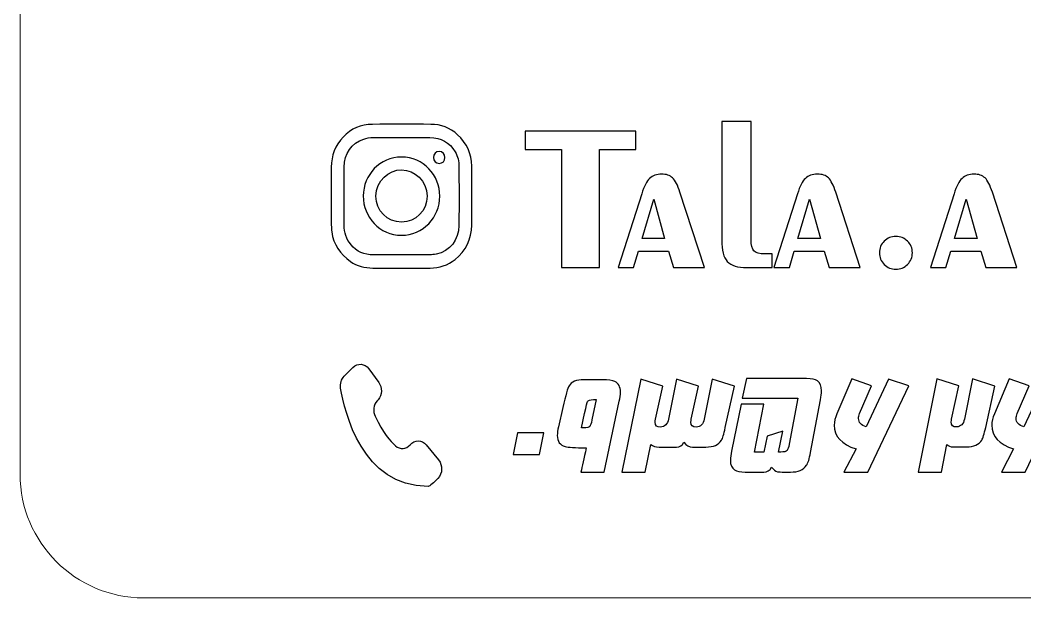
# Model space of a CAD drawing. Header units: millimetres. Extents: x -24 to 99, y -42 to 112.
# Drawn here: x 48.79 to 79.35, y -41.26 to -23.7 of the extents above; entities that cross this region are included whole.
import ezdxf

# ---------------------------------------------------------------- set-up
doc = ezdxf.new("R2010")
doc.units = ezdxf.units.MM
doc.header["$MEASUREMENT"] = 0
doc.layers.add('Layer 1', color=7, linetype='Continuous')

msp = doc.modelspace()

# ---------------------------------------------------------------- linework, layer by layer
at = {"layer": 'Layer 1', "color": 250, "lineweight": 18}
msp.add_open_spline([(52.5464, 8.5445), (52.5464, 8.5445), (94.8388, 8.5445), (94.8388, 8.5445), (96.9063, 8.5445), (98.5926, 6.8582), (98.5926, 4.7907), (98.5926, 4.7907), (98.5926, -37.5017), (98.5926, -37.5017), (98.5926, -39.5692), (96.9063, -41.2555), (94.8388, -41.2555), (94.8388, -41.2555), (52.5464, -41.2555), (52.5464, -41.2555), (50.4789, -41.2555), (48.7926, -39.5692), (48.7926, -37.5017), (48.7926, -37.5017), (48.7926, 4.7907), (48.7926, 4.7907), (48.7926, 6.8582), (50.4789, 8.5445), (52.5464, 8.5445)], degree=3, knots=[0, 0, 0, 0, 0.125, 0.125, 0.125, 0.25, 0.25, 0.25, 0.375, 0.375, 0.375, 0.5, 0.5, 0.5, 0.625, 0.625, 0.625, 0.75, 0.75, 0.75, 0.875, 0.875, 0.875, 1, 1, 1, 1], dxfattribs=at)
at = {"layer": 'Layer 1', "color": 250}
for points, knots in [([(62.528, -29.0537), (62.528, -29.3466), (62.5296, -29.64), (62.5275, -29.933), (62.5247, -30.361), (62.358, -30.7073), (62.0201, -30.9764), (61.7961, -31.1544), (61.5443, -31.2334), (61.2645, -31.2347), (60.6843, -31.2363), (60.1039, -31.2347), (59.5233, -31.2355), (59.2742, -31.2355), (59.0403, -31.1761), (58.837, -31.0333), (58.5249, -30.8143), (58.3242, -30.5189), (58.2709, -30.1347), (58.2616, -30.0667), (58.258, -29.9979), (58.258, -29.9297), (58.2569, -29.3432), (58.2576, -28.7572), (58.2572, -28.1709), (58.2569, -27.8178), (58.3764, -27.514), (58.6192, -27.2555), (58.8612, -26.9973), (59.1603, -26.8734), (59.5086, -26.871), (60.0991, -26.8666), (60.6898, -26.8687), (61.2801, -26.8705), (61.5914, -26.8715), (61.8697, -26.9733), (62.0975, -27.1846), (62.3723, -27.4401), (62.5251, -27.7573), (62.5275, -28.1383), (62.5296, -28.4431), (62.528, -28.7484), (62.528, -29.0537)], [0, 0, 0, 0, 0.0714286, 0.0714286, 0.0714286, 0.1428571, 0.1428571, 0.1428571, 0.2142857, 0.2142857, 0.2142857, 0.2857143, 0.2857143, 0.2857143, 0.3571429, 0.3571429, 0.3571429, 0.4285714, 0.4285714, 0.4285714, 0.5, 0.5, 0.5, 0.5714286, 0.5714286, 0.5714286, 0.6428571, 0.6428571, 0.6428571, 0.7142857, 0.7142857, 0.7142857, 0.7857143, 0.7857143, 0.7857143, 0.8571429, 0.8571429, 0.8571429, 0.9285714, 0.9285714, 0.9285714, 1, 1, 1, 1]), ([(71.0252, -30.3707), (71.0252, -30.54), (71.0538, -30.6553), (71.1099, -30.7167), (71.167, -30.7771), (71.276, -30.8077), (71.4369, -30.8077), (71.4369, -30.8077), (71.6602, -30.8077), (71.6602, -30.8077), (71.6602, -30.8077), (71.6602, -31.2205), (71.6602, -31.2205), (71.6602, -31.2205), (70.8982, -31.2205), (70.8982, -31.2205), (70.6156, -31.2205), (70.4167, -31.1591), (70.3013, -31.0374), (70.187, -30.9157), (70.1299, -30.6977), (70.1299, -30.3834), (70.1299, -30.3834), (70.1299, -26.7818), (70.1299, -26.7818), (70.1299, -26.7818), (71.0252, -26.7818), (71.0252, -26.7818), (71.0252, -26.7818), (71.0252, -30.3707), (71.0252, -30.3707)], [0, 0, 0, 0, 0.1, 0.1, 0.1, 0.2, 0.2, 0.2, 0.3, 0.3, 0.3, 0.4, 0.4, 0.4, 0.5, 0.5, 0.5, 0.6, 0.6, 0.6, 0.7, 0.7, 0.7, 0.8, 0.8, 0.8, 0.9, 0.9, 0.9, 1, 1, 1, 1]), ([(65.2542, -31.2205), (65.2542, -31.2205), (65.2542, -27.6327), (65.2542, -27.6327), (65.2542, -27.6327), (64.1493, -27.6327), (64.1493, -27.6327), (64.1493, -27.6327), (64.1493, -27.0739), (64.1493, -27.0739), (64.1493, -27.0739), (67.5211, -27.0739), (67.5211, -27.0739), (67.5211, -27.0739), (67.5211, -27.6327), (67.5211, -27.6327), (67.5211, -27.6327), (66.4162, -27.6327), (66.4162, -27.6327), (66.4162, -27.6327), (66.4162, -31.2205), (66.4162, -31.2205), (66.4162, -31.2205), (65.2542, -31.2205), (65.2542, -31.2205)], [0, 0, 0, 0, 0.125, 0.125, 0.125, 0.25, 0.25, 0.25, 0.375, 0.375, 0.375, 0.5, 0.5, 0.5, 0.625, 0.625, 0.625, 0.75, 0.75, 0.75, 0.875, 0.875, 0.875, 1, 1, 1, 1]), ([(58.6453, -29.0529), (58.6453, -29.3458), (58.646, -29.6391), (58.6447, -29.9322), (58.644, -30.1572), (58.7151, -30.3586), (58.8565, -30.5299), (59.0306, -30.7403), (59.2642, -30.8345), (59.5351, -30.8347), (60.1073, -30.836), (60.6797, -30.836), (61.2519, -30.8345), (61.3164, -30.834), (61.3813, -30.8271), (61.4446, -30.8152), (61.8649, -30.7335), (62.1364, -30.3655), (62.139, -29.9484), (62.1431, -29.3503), (62.1407, -28.7521), (62.1397, -28.1538), (62.1395, -27.9956), (62.1023, -27.8437), (62.023, -27.7078), (61.8527, -27.4169), (61.5909, -27.2726), (61.2561, -27.2706), (60.6798, -27.2671), (60.1034, -27.2675), (59.5271, -27.2718), (59.4319, -27.2722), (59.3327, -27.2882), (59.242, -27.3173), (58.8725, -27.4372), (58.6476, -27.7622), (58.6454, -28.1677), (58.644, -28.4626), (58.6453, -28.758), (58.6453, -29.0529)], [0, 0, 0, 0, 0.0769231, 0.0769231, 0.0769231, 0.1538462, 0.1538462, 0.1538462, 0.2307692, 0.2307692, 0.2307692, 0.3076923, 0.3076923, 0.3076923, 0.3846154, 0.3846154, 0.3846154, 0.4615385, 0.4615385, 0.4615385, 0.5384615, 0.5384615, 0.5384615, 0.6153846, 0.6153846, 0.6153846, 0.6923077, 0.6923077, 0.6923077, 0.7692308, 0.7692308, 0.7692308, 0.8461538, 0.8461538, 0.8461538, 0.9230769, 0.9230769, 0.9230769, 1, 1, 1, 1]), ([(61.3636, -27.8812), (61.3686, -27.7797), (61.4359, -27.6921), (61.5422, -27.6938), (61.6451, -27.695), (61.7122, -27.7833), (61.7145, -27.8812), (61.7168, -27.9799), (61.6379, -28.0579), (61.5393, -28.0579), (61.4405, -28.0579), (61.3635, -27.9804), (61.3636, -27.8812)], [0, 0, 0, 0, 0.25, 0.25, 0.25, 0.5, 0.5, 0.5, 0.75, 0.75, 0.75, 1, 1, 1, 1]), ([(61.5572, -29.0549), (61.5571, -29.6931), (61.0438, -30.2443), (60.3884, -30.2419), (59.7358, -30.2395), (59.2239, -29.6866), (59.2281, -29.0461), (59.2323, -28.4034), (59.7319, -27.8637), (60.394, -27.864), (61.0569, -27.8647), (61.5579, -28.4088), (61.5572, -29.0549)], [0, 0, 0, 0, 0.25, 0.25, 0.25, 0.5, 0.5, 0.5, 0.75, 0.75, 0.75, 1, 1, 1, 1]), ([(60.3921, -29.8405), (60.8229, -29.8409), (61.168, -29.4917), (61.1689, -29.0537), (61.1702, -28.5846), (60.7853, -28.2556), (60.3964, -28.2532), (60.0091, -28.251), (59.6159, -28.5782), (59.6163, -29.0524), (59.6164, -29.4907), (59.9605, -29.8396), (60.3921, -29.8405)], [0, 0, 0, 0, 0.25, 0.25, 0.25, 0.5, 0.5, 0.5, 0.75, 0.75, 0.75, 1, 1, 1, 1]), ([(66.9803, -31.2205), (66.9803, -31.2205), (67.6967, -28.9789), (67.6967, -28.9789), (67.7677, -28.7556), (67.8481, -28.6001), (67.938, -28.5122), (68.028, -28.4254), (68.1497, -28.382), (68.3021, -28.382), (68.445, -28.382), (68.5572, -28.4201), (68.6376, -28.4974), (68.718, -28.5736), (68.7932, -28.7197), (68.8609, -28.9356), (68.8609, -28.9356), (69.6028, -31.2205), (69.6028, -31.2205), (69.6028, -31.2205), (68.6619, -31.2205), (68.6619, -31.2205), (68.6619, -31.2205), (68.5106, -30.7188), (68.5106, -30.7188), (68.5106, -30.7188), (67.5951, -30.7188), (67.5951, -30.7188), (67.5951, -30.7188), (67.4491, -31.2205), (67.4491, -31.2205), (67.4491, -31.2205), (66.9803, -31.2205), (66.9803, -31.2205)], [0, 0, 0, 0, 0.0909091, 0.0909091, 0.0909091, 0.1818182, 0.1818182, 0.1818182, 0.2727273, 0.2727273, 0.2727273, 0.3636364, 0.3636364, 0.3636364, 0.4545455, 0.4545455, 0.4545455, 0.5454545, 0.5454545, 0.5454545, 0.6363636, 0.6363636, 0.6363636, 0.7272727, 0.7272727, 0.7272727, 0.8181818, 0.8181818, 0.8181818, 0.9090909, 0.9090909, 0.9090909, 1, 1, 1, 1]), ([(71.7185, -31.2205), (71.7185, -31.2205), (72.4349, -28.9789), (72.4349, -28.9789), (72.5059, -28.7556), (72.5863, -28.6001), (72.6762, -28.5122), (72.7662, -28.4254), (72.8879, -28.382), (73.0403, -28.382), (73.1832, -28.382), (73.2954, -28.4201), (73.3758, -28.4974), (73.4562, -28.5736), (73.5314, -28.7197), (73.5991, -28.9356), (73.5991, -28.9356), (74.341, -31.2205), (74.341, -31.2205), (74.341, -31.2205), (73.4001, -31.2205), (73.4001, -31.2205), (73.4001, -31.2205), (73.2488, -30.7188), (73.2488, -30.7188), (73.2488, -30.7188), (72.3333, -30.7188), (72.3333, -30.7188), (72.3333, -30.7188), (72.1873, -31.2205), (72.1873, -31.2205), (72.1873, -31.2205), (71.7185, -31.2205), (71.7185, -31.2205)], [0, 0, 0, 0, 0.0909091, 0.0909091, 0.0909091, 0.1818182, 0.1818182, 0.1818182, 0.2727273, 0.2727273, 0.2727273, 0.3636364, 0.3636364, 0.3636364, 0.4545455, 0.4545455, 0.4545455, 0.5454545, 0.5454545, 0.5454545, 0.6363636, 0.6363636, 0.6363636, 0.7272727, 0.7272727, 0.7272727, 0.8181818, 0.8181818, 0.8181818, 0.9090909, 0.9090909, 0.9090909, 1, 1, 1, 1]), ([(76.481, -31.2205), (76.481, -31.2205), (77.1974, -28.9789), (77.1974, -28.9789), (77.2684, -28.7556), (77.3488, -28.6001), (77.4387, -28.5122), (77.5287, -28.4254), (77.6504, -28.382), (77.8028, -28.382), (77.9457, -28.382), (78.0579, -28.4201), (78.1383, -28.4974), (78.2187, -28.5736), (78.2939, -28.7197), (78.3616, -28.9356), (78.3616, -28.9356), (79.1035, -31.2205), (79.1035, -31.2205), (79.1035, -31.2205), (78.1626, -31.2205), (78.1626, -31.2205), (78.1626, -31.2205), (78.0113, -30.7188), (78.0113, -30.7188), (78.0113, -30.7188), (77.0958, -30.7188), (77.0958, -30.7188), (77.0958, -30.7188), (76.9498, -31.2205), (76.9498, -31.2205), (76.9498, -31.2205), (76.481, -31.2205), (76.481, -31.2205)], [0, 0, 0, 0, 0.0909091, 0.0909091, 0.0909091, 0.1818182, 0.1818182, 0.1818182, 0.2727273, 0.2727273, 0.2727273, 0.3636364, 0.3636364, 0.3636364, 0.4545455, 0.4545455, 0.4545455, 0.5454545, 0.5454545, 0.5454545, 0.6363636, 0.6363636, 0.6363636, 0.7272727, 0.7272727, 0.7272727, 0.8181818, 0.8181818, 0.8181818, 0.9090909, 0.9090909, 0.9090909, 1, 1, 1, 1]), ([(67.7094, -30.3378), (67.7094, -30.3378), (68.3952, -30.3378), (68.3952, -30.3378), (68.3952, -30.3378), (68.0661, -29.144), (68.0661, -29.144), (68.0661, -29.144), (67.7094, -30.3378), (67.7094, -30.3378)], [0, 0, 0, 0, 0.3333333, 0.3333333, 0.3333333, 0.6666667, 0.6666667, 0.6666667, 1, 1, 1, 1]), ([(72.4476, -30.3378), (72.4476, -30.3378), (73.1334, -30.3378), (73.1334, -30.3378), (73.1334, -30.3378), (72.8043, -29.144), (72.8043, -29.144), (72.8043, -29.144), (72.4476, -30.3378), (72.4476, -30.3378)], [0, 0, 0, 0, 0.3333333, 0.3333333, 0.3333333, 0.6666667, 0.6666667, 0.6666667, 1, 1, 1, 1]), ([(77.2101, -30.3378), (77.2101, -30.3378), (77.8959, -30.3378), (77.8959, -30.3378), (77.8959, -30.3378), (77.5668, -29.144), (77.5668, -29.144), (77.5668, -29.144), (77.2101, -30.3378), (77.2101, -30.3378)], [0, 0, 0, 0, 0.3333333, 0.3333333, 0.3333333, 0.6666667, 0.6666667, 0.6666667, 1, 1, 1, 1]), ([(75.4258, -31.2713), (75.2882, -31.2713), (75.1707, -31.2226), (75.0723, -31.1252), (74.9739, -31.0279), (74.9252, -30.9104), (74.9252, -30.7707), (74.9252, -30.6321), (74.9739, -30.5146), (75.0713, -30.4183), (75.1686, -30.322), (75.2861, -30.2743), (75.4258, -30.2743), (75.5666, -30.2743), (75.6851, -30.322), (75.7825, -30.4183), (75.8798, -30.5146), (75.9285, -30.6321), (75.9285, -30.7707), (75.9285, -30.9104), (75.8798, -31.0279), (75.7825, -31.1252), (75.6851, -31.2226), (75.5666, -31.2713), (75.4258, -31.2713)], [0, 0, 0, 0, 0.125, 0.125, 0.125, 0.25, 0.25, 0.25, 0.375, 0.375, 0.375, 0.5, 0.5, 0.5, 0.625, 0.625, 0.625, 0.75, 0.75, 0.75, 0.875, 0.875, 0.875, 1, 1, 1, 1]), ([(59.6493, -35.2713), (59.6493, -35.2713), (59.679, -35.2379), (59.679, -35.2379), (59.8052, -35.0953), (59.8143, -34.8656), (59.7001, -34.7101), (59.7001, -34.7101), (59.3956, -34.2963), (59.3956, -34.2963), (59.2728, -34.1294), (59.055, -34.1114), (58.9126, -34.2554), (58.9126, -34.2554), (58.6509, -34.5196), (58.6509, -34.5196), (58.5606, -34.6109), (58.5197, -34.7489), (58.5418, -34.8841), (58.6603, -35.6131), (59.1899, -37.8709), (61.2022, -37.8709), (61.2475, -37.8709), (61.3771, -37.7505), (61.4994, -37.6252), (61.6428, -37.4788), (61.6526, -37.2254), (61.5203, -37.066), (61.5203, -37.066), (61.1401, -36.6084), (61.1401, -36.6084), (61.0089, -36.4503), (60.791, -36.4474), (60.6559, -36.6026), (60.6559, -36.6026), (60.6559, -36.6026), (60.6559, -36.6026), (60.5358, -36.7402), (60.3464, -36.7561), (60.2113, -36.6379), (60.0486, -36.4963), (59.8278, -36.2313), (59.5915, -35.7397), (59.5178, -35.5867), (59.5408, -35.3943), (59.6493, -35.2713)], [0, 0, 0, 0, 0.0666667, 0.0666667, 0.0666667, 0.1333333, 0.1333333, 0.1333333, 0.2, 0.2, 0.2, 0.2666667, 0.2666667, 0.2666667, 0.3333333, 0.3333333, 0.3333333, 0.4, 0.4, 0.4, 0.4666667, 0.4666667, 0.4666667, 0.5333333, 0.5333333, 0.5333333, 0.6, 0.6, 0.6, 0.6666667, 0.6666667, 0.6666667, 0.7333333, 0.7333333, 0.7333333, 0.8, 0.8, 0.8, 0.8666667, 0.8666667, 0.8666667, 0.9333333, 0.9333333, 0.9333333, 1, 1, 1, 1]), ([(67.0161, -35.2811), (67.0161, -35.2811), (66.5552, -37.4345), (66.5552, -37.4345), (66.5552, -37.4345), (65.8481, -37.4345), (65.8481, -37.4345), (65.8827, -37.269), (65.937, -37.0229), (66.0111, -36.6961), (65.6711, -36.6961), (65.4563, -36.683), (65.3665, -36.6574), (65.2093, -36.613), (65.1303, -36.5019), (65.1303, -36.3249), (65.1303, -36.2492), (65.1426, -36.1594), (65.1665, -36.0549), (65.1665, -36.0549), (65.3015, -35.4688), (65.3015, -35.4688), (65.3879, -35.0959), (65.4505, -34.877), (65.4875, -34.8128), (65.5592, -34.6901), (65.7098, -34.6292), (65.9378, -34.6292), (65.9378, -34.6292), (66.5, -34.6292), (66.5, -34.6292), (66.6786, -34.6292), (66.8054, -34.6473), (66.8811, -34.6844), (66.9939, -34.7395), (67.0499, -34.8457), (67.0499, -35.0037), (67.0499, -35.0836), (67.0384, -35.1766), (67.0161, -35.2811)], [0, 0, 0, 0, 0.0769231, 0.0769231, 0.0769231, 0.1538462, 0.1538462, 0.1538462, 0.2307692, 0.2307692, 0.2307692, 0.3076923, 0.3076923, 0.3076923, 0.3846154, 0.3846154, 0.3846154, 0.4615385, 0.4615385, 0.4615385, 0.5384615, 0.5384615, 0.5384615, 0.6153846, 0.6153846, 0.6153846, 0.6923077, 0.6923077, 0.6923077, 0.7692308, 0.7692308, 0.7692308, 0.8461538, 0.8461538, 0.8461538, 0.9230769, 0.9230769, 0.9230769, 1, 1, 1, 1]), ([(70.5154, -34.8259), (70.5154, -34.8259), (70.2404, -36.0837), (70.2404, -36.0837), (70.196, -36.2879), (70.1573, -36.4146), (70.1252, -36.4648), (70.0347, -36.6039), (69.8766, -36.6739), (69.6502, -36.6739), (69.6502, -36.6739), (69.2428, -36.6739), (69.2428, -36.6739), (69.1448, -36.6739), (69.0551, -36.6253), (68.9753, -36.5274), (68.925, -36.6253), (68.8526, -36.6739), (68.7579, -36.6739), (68.7579, -36.6739), (68.232, -36.6739), (68.232, -36.6739), (68.1167, -36.6739), (68.0319, -36.6484), (67.9792, -36.5982), (67.9792, -36.5982), (67.8039, -37.4345), (67.8039, -37.4345), (67.8039, -37.4345), (67.0935, -37.4345), (67.0935, -37.4345), (67.0935, -37.4345), (67.6673, -34.6094), (67.6673, -34.6094), (67.6673, -34.6094), (68.3357, -34.8202), (68.3357, -34.8202), (68.3357, -34.8202), (68.1151, -35.8285), (68.1151, -35.8285), (68.106, -35.8656), (68.1019, -35.8969), (68.1019, -35.9224), (68.1019, -36.0236), (68.1562, -36.0714), (68.2665, -36.0664), (68.3982, -36.0598), (68.4797, -35.9808), (68.511, -35.8285), (68.511, -35.8285), (68.7588, -34.6103), (68.7588, -34.6103), (68.7588, -34.6103), (69.4255, -34.8202), (69.4255, -34.8202), (69.4255, -34.8202), (69.2041, -35.8285), (69.2041, -35.8285), (69.1975, -35.8573), (69.1942, -35.8862), (69.1942, -35.915), (69.1942, -36.0212), (69.2477, -36.0714), (69.3556, -36.0664), (69.4873, -36.0598), (69.5679, -35.9808), (69.5992, -35.8285), (69.5992, -35.8285), (69.8445, -34.6094), (69.8445, -34.6094), (69.8445, -34.6094), (70.5154, -34.8259), (70.5154, -34.8259)], [0, 0, 0, 0, 0.0416667, 0.0416667, 0.0416667, 0.0833333, 0.0833333, 0.0833333, 0.125, 0.125, 0.125, 0.1666667, 0.1666667, 0.1666667, 0.2083333, 0.2083333, 0.2083333, 0.25, 0.25, 0.25, 0.2916667, 0.2916667, 0.2916667, 0.3333333, 0.3333333, 0.3333333, 0.375, 0.375, 0.375, 0.4166667, 0.4166667, 0.4166667, 0.4583333, 0.4583333, 0.4583333, 0.5, 0.5, 0.5, 0.5416667, 0.5416667, 0.5416667, 0.5833333, 0.5833333, 0.5833333, 0.625, 0.625, 0.625, 0.6666667, 0.6666667, 0.6666667, 0.7083333, 0.7083333, 0.7083333, 0.75, 0.75, 0.75, 0.7916667, 0.7916667, 0.7916667, 0.8333333, 0.8333333, 0.8333333, 0.875, 0.875, 0.875, 0.9166667, 0.9166667, 0.9166667, 0.9583333, 0.9583333, 0.9583333, 1, 1, 1, 1]), ([(73.1363, -35.2367), (73.1363, -35.2367), (72.8325, -36.8435), (72.8325, -36.8435), (72.7971, -37.032), (72.756, -37.1596), (72.7099, -37.2271), (72.6144, -37.3654), (72.4514, -37.4345), (72.2201, -37.4345), (72.2201, -37.4345), (72.0513, -37.4345), (72.0513, -37.4345), (71.9303, -37.4345), (71.8546, -37.4304), (71.8242, -37.4222), (71.7632, -37.4065), (71.7048, -37.3612), (71.648, -37.2872), (71.5871, -37.3851), (71.5089, -37.4345), (71.4118, -37.4345), (71.4118, -37.4345), (70.8479, -37.4345), (70.8479, -37.4345), (70.6981, -37.4345), (70.5894, -37.4123), (70.5219, -37.367), (70.4371, -37.311), (70.3943, -37.2114), (70.3943, -37.0707), (70.3943, -36.9949), (70.4059, -36.9036), (70.4281, -36.7957), (70.4281, -36.7957), (70.7244, -35.3725), (70.7244, -35.3725), (70.7244, -35.3725), (71.4101, -35.3725), (71.4101, -35.3725), (71.4101, -35.3725), (71.1228, -36.827), (71.1228, -36.827), (71.1228, -36.827), (71.4118, -36.827), (71.4118, -36.827), (71.4118, -36.827), (71.5105, -36.3455), (71.5105, -36.3455), (71.5105, -36.3455), (71.9863, -36.1924), (71.9863, -36.1924), (71.9863, -36.1924), (71.8554, -36.827), (71.8554, -36.827), (71.8554, -36.827), (71.9262, -36.827), (71.9262, -36.827), (72.0225, -36.827), (72.0859, -36.8106), (72.1172, -36.7784), (72.1411, -36.7529), (72.1625, -36.6895), (72.1822, -36.5883), (72.1822, -36.5883), (72.4465, -35.1922), (72.4465, -35.1922), (72.4465, -35.1922), (70.7565, -35.1922), (70.7565, -35.1922), (70.7565, -35.1922), (70.8792, -34.5946), (70.8792, -34.5946), (70.8792, -34.5946), (72.714, -34.5946), (72.714, -34.5946), (72.8654, -34.5946), (72.9749, -34.6177), (73.0424, -34.6646), (73.1239, -34.7222), (73.1651, -34.8243), (73.1651, -34.9683), (73.1651, -35.0457), (73.156, -35.1354), (73.1363, -35.2367)], [0, 0, 0, 0, 0.0357143, 0.0357143, 0.0357143, 0.0714286, 0.0714286, 0.0714286, 0.1071429, 0.1071429, 0.1071429, 0.1428571, 0.1428571, 0.1428571, 0.1785714, 0.1785714, 0.1785714, 0.2142857, 0.2142857, 0.2142857, 0.25, 0.25, 0.25, 0.2857143, 0.2857143, 0.2857143, 0.3214286, 0.3214286, 0.3214286, 0.3571429, 0.3571429, 0.3571429, 0.3928571, 0.3928571, 0.3928571, 0.4285714, 0.4285714, 0.4285714, 0.4642857, 0.4642857, 0.4642857, 0.5, 0.5, 0.5, 0.5357143, 0.5357143, 0.5357143, 0.5714286, 0.5714286, 0.5714286, 0.6071429, 0.6071429, 0.6071429, 0.6428571, 0.6428571, 0.6428571, 0.6785714, 0.6785714, 0.6785714, 0.7142857, 0.7142857, 0.7142857, 0.75, 0.75, 0.75, 0.7857143, 0.7857143, 0.7857143, 0.8214286, 0.8214286, 0.8214286, 0.8571429, 0.8571429, 0.8571429, 0.8928571, 0.8928571, 0.8928571, 0.9285714, 0.9285714, 0.9285714, 0.9642857, 0.9642857, 0.9642857, 1, 1, 1, 1]), ([(75.8238, -34.8177), (75.8238, -34.8177), (74.5718, -37.4345), (74.5718, -37.4345), (74.5718, -37.4345), (73.8482, -37.4345), (73.8482, -37.4345), (73.8482, -37.4345), (74.2178, -36.7307), (74.2178, -36.7307), (73.7742, -36.5875), (73.5519, -36.3471), (73.5519, -36.0096), (73.5519, -35.9001), (73.5782, -35.7833), (73.6317, -35.6598), (73.6317, -35.6598), (74.0828, -34.5996), (74.0828, -34.5996), (74.0828, -34.5996), (74.6878, -34.8169), (74.6878, -34.8169), (74.6878, -34.8169), (74.324, -35.659), (74.324, -35.659), (74.3034, -35.71), (74.2927, -35.7577), (74.2927, -35.8014), (74.2927, -35.9273), (74.3709, -36.0146), (74.5273, -36.0631), (74.5273, -36.0631), (75.2064, -34.6086), (75.2064, -34.6086), (75.2064, -34.6086), (75.8238, -34.8177), (75.8238, -34.8177)], [0, 0, 0, 0, 0.0833333, 0.0833333, 0.0833333, 0.1666667, 0.1666667, 0.1666667, 0.25, 0.25, 0.25, 0.3333333, 0.3333333, 0.3333333, 0.4166667, 0.4166667, 0.4166667, 0.5, 0.5, 0.5, 0.5833333, 0.5833333, 0.5833333, 0.6666667, 0.6666667, 0.6666667, 0.75, 0.75, 0.75, 0.8333333, 0.8333333, 0.8333333, 0.9166667, 0.9166667, 0.9166667, 1, 1, 1, 1]), ([(78.4332, -34.821), (78.4332, -34.821), (78.1583, -36.0788), (78.1583, -36.0788), (78.1147, -36.2796), (78.0768, -36.4064), (78.0431, -36.4599), (77.9542, -36.599), (77.7969, -36.669), (77.5706, -36.669), (77.5706, -36.669), (77.1615, -36.669), (77.1615, -36.669), (77.0833, -36.669), (77.0223, -36.6459), (76.9812, -36.6006), (76.9812, -36.6006), (76.8116, -37.4345), (76.8116, -37.4345), (76.8116, -37.4345), (76.1012, -37.4345), (76.1012, -37.4345), (76.1012, -37.4345), (76.675, -34.6045), (76.675, -34.6045), (76.675, -34.6045), (77.3426, -34.8177), (77.3426, -34.8177), (77.3426, -34.8177), (77.1236, -35.8236), (77.1236, -35.8236), (77.1154, -35.8524), (77.1121, -35.8812), (77.1121, -35.91), (77.1121, -36.0162), (77.1647, -36.0664), (77.2709, -36.0615), (77.4018, -36.0549), (77.4817, -35.9751), (77.5121, -35.8228), (77.5121, -35.8228), (77.7624, -34.6037), (77.7624, -34.6037), (77.7624, -34.6037), (78.4332, -34.821), (78.4332, -34.821)], [0, 0, 0, 0, 0.0666667, 0.0666667, 0.0666667, 0.1333333, 0.1333333, 0.1333333, 0.2, 0.2, 0.2, 0.2666667, 0.2666667, 0.2666667, 0.3333333, 0.3333333, 0.3333333, 0.4, 0.4, 0.4, 0.4666667, 0.4666667, 0.4666667, 0.5333333, 0.5333333, 0.5333333, 0.6, 0.6, 0.6, 0.6666667, 0.6666667, 0.6666667, 0.7333333, 0.7333333, 0.7333333, 0.8, 0.8, 0.8, 0.8666667, 0.8666667, 0.8666667, 0.9333333, 0.9333333, 0.9333333, 1, 1, 1, 1]), ([(80.6154, -34.8177), (80.6154, -34.8177), (79.3634, -37.4345), (79.3634, -37.4345), (79.3634, -37.4345), (78.6398, -37.4345), (78.6398, -37.4345), (78.6398, -37.4345), (79.0094, -36.7307), (79.0094, -36.7307), (78.5658, -36.5875), (78.3435, -36.3471), (78.3435, -36.0096), (78.3435, -35.9001), (78.3698, -35.7833), (78.4233, -35.6598), (78.4233, -35.6598), (78.8744, -34.5996), (78.8744, -34.5996), (78.8744, -34.5996), (79.4794, -34.8169), (79.4794, -34.8169), (79.4794, -34.8169), (79.1156, -35.659), (79.1156, -35.659), (79.095, -35.71), (79.0843, -35.7577), (79.0843, -35.8014), (79.0843, -35.9273), (79.1625, -36.0146), (79.3189, -36.0631), (79.3189, -36.0631), (79.998, -34.6086), (79.998, -34.6086), (79.998, -34.6086), (80.6154, -34.8177), (80.6154, -34.8177)], [0, 0, 0, 0, 0.0833333, 0.0833333, 0.0833333, 0.1666667, 0.1666667, 0.1666667, 0.25, 0.25, 0.25, 0.3333333, 0.3333333, 0.3333333, 0.4166667, 0.4166667, 0.4166667, 0.5, 0.5, 0.5, 0.5833333, 0.5833333, 0.5833333, 0.6666667, 0.6666667, 0.6666667, 0.75, 0.75, 0.75, 0.8333333, 0.8333333, 0.8333333, 0.9166667, 0.9166667, 0.9166667, 1, 1, 1, 1]), ([(66.3148, -35.2309), (66.3148, -35.2309), (66.2317, -35.2318), (66.2317, -35.2318), (66.1313, -35.2318), (66.0687, -35.2523), (66.0465, -35.2943), (66.0382, -35.3083), (66.0102, -35.4301), (65.9625, -35.659), (65.9625, -35.659), (65.8678, -36.0903), (65.8678, -36.0903), (65.8678, -36.0903), (65.9353, -36.0911), (65.9353, -36.0911), (66.0325, -36.0911), (66.0942, -36.0763), (66.1197, -36.0475), (66.1395, -36.0261), (66.1601, -35.9602), (66.1823, -35.8491), (66.1823, -35.8491), (66.3148, -35.2309), (66.3148, -35.2309)], [0, 0, 0, 0, 0.125, 0.125, 0.125, 0.25, 0.25, 0.25, 0.375, 0.375, 0.375, 0.5, 0.5, 0.5, 0.625, 0.625, 0.625, 0.75, 0.75, 0.75, 0.875, 0.875, 0.875, 1, 1, 1, 1]), ([(64.7228, -36.2442), (64.7228, -36.2442), (64.5928, -36.9011), (64.5928, -36.9011), (64.5928, -36.9011), (63.7918, -36.9011), (63.7918, -36.9011), (63.7918, -36.9011), (63.9219, -36.2442), (63.9219, -36.2442), (63.9219, -36.2442), (64.7228, -36.2442), (64.7228, -36.2442)], [0, 0, 0, 0, 0.25, 0.25, 0.25, 0.5, 0.5, 0.5, 0.75, 0.75, 0.75, 1, 1, 1, 1])]:
    msp.add_open_spline(points, degree=3, knots=knots, dxfattribs=at)

doc.saveas('drawing.dxf')
